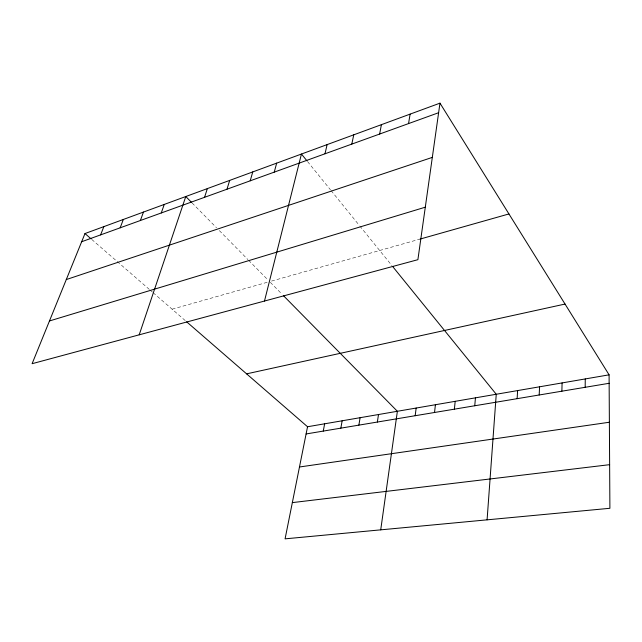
<?xml version="1.0" encoding="UTF-8"?>
<svg xmlns="http://www.w3.org/2000/svg" width="642" height="642" viewBox="0 0 642 642"><rect width="100%" height="100%" fill="white"/><g stroke="black" fill="none" stroke-linecap="round" stroke-linejoin="round"><path stroke-width="0.48" stroke-dasharray="3.21 2.41" d="M172.12 309.195L267.738 282.151M271.494 281.092L420.165 239.049M91.75 239.434L149.45 289.51M150.172 290.144L152.355 292.038M153.085 292.672L185.939 321.193M192.07 202.928L216.539 227.758M219.331 230.59L247.916 259.601M248.614 260.315L268.212 280.201M270.306 282.328L282.103 294.293M307.558 161.575L330.486 189.847M331.112 190.618L359.175 225.23M359.801 225.992L391.917 265.603"/><path stroke-width="0.96" d="M585.175 387.295L585.263 378.94M561.87 391.195L562.095 382.929M539.2 394.982L539.553 386.805M517.139 398.674L517.612 390.585M487.085 519.843L496.25 394.26L392.535 266.366M474.751 405.76L475.449 397.847M454.384 409.163L455.178 401.33M434.53 412.485L435.42 404.733M415.181 415.719L416.16 408.047M380.722 529.851L397.374 411.281L283.491 295.697M439.971 103.153L417.894 259.681L32.1 363.701L84.985 233.552L439.971 103.153L609.089 374.832L609.9 508.287L285.08 538.847L307.542 426.745L186.67 321.827M377.352 422.043L378.507 414.531M408.553 123.585L410.118 114.115M358.87 425.132L360.106 417.701M340.846 428.15L342.154 420.791M323.263 431.087L324.635 423.808M379.631 134.034L381.404 124.668M351.8 144.097L353.758 134.82M324.996 153.783L327.123 144.602M264.48 301.05L301.443 154.04L306.948 160.821M274.246 172.128L276.678 163.132M250.203 180.819L252.763 171.92M226.987 189.213L229.675 180.402M204.549 197.319L207.35 188.604M139.202 334.827L185.771 196.532L191.372 202.214M161.262 212.967L164.264 204.429M140.373 220.519L143.463 212.069M120.158 227.822L123.344 219.46M100.601 234.892L103.86 226.618M81.654 241.737L438.622 112.719M66.286 279.567L432.323 157.386M49.466 320.96L425.301 207.189M420.165 239.049L508.937 213.947M246.608 373.853L565.032 304.059M307.542 426.745L609.089 374.832M306.098 433.96L609.146 383.29M299.477 466.991L609.378 422.235M292.335 502.614L609.635 464.672M84.985 233.552L91.004 238.776"/></g></svg>
